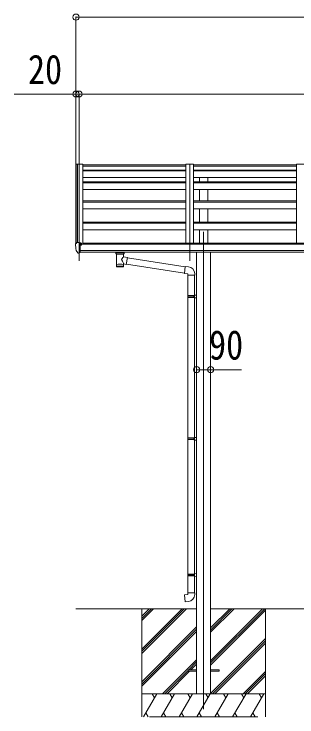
# Model space of a CAD drawing. Units: millimetres at full size, sheet at 1:40; some dimension numbers follow another scale. Extents: x -11181 to 11305, y -7804 to 7716.
# Drawn here: x -1090 to 739, y -4439 to 108 of the extents above; entities that cross this region are included whole.
import ezdxf
from ezdxf.enums import TextEntityAlignment as Align

# ---------------------------------------------------------------- set-up
doc = ezdxf.new("R2010")
doc.units = ezdxf.units.MM
doc.header["$LTSCALE"] = 40
doc.header["$PDMODE"] = 32
doc.header["$PDSIZE"] = 40
for name, color, linetype, lineweight in [('0-0_0', 7, 'Continuous', 9), ('0-1_本体', 4, 'Continuous', 9), ('0-2_部品', 7, 'Continuous', 9), ('0-8_PARTS2', 2, 'Continuous', 9), ('0-A_寸法', 6, 'Continuous', 9)]:
    doc.layers.add(name, color=color, linetype=linetype, lineweight=lineweight)
doc.styles.add('ＭＳ ゴシック', font='')
doc.styles.get('ＭＳ ゴシック').set_extended_font_data('MS Gothic')

msp = doc.modelspace()

# ---------------------------------------------------------------- linework, layer by layer
at = {"layer": '0-0_0'}
for p, q in [((-690.06, -3739.43), (90.74, -3739.43)), ((-264.06, -3739.43), (-264.06, -4439.43)), ((-264.06, -4000.16), (-3.33, -3739.43)), ((-264.06, -4014.3), (10.82, -3739.43)), ((-264.06, -4028.44), (24.96, -3739.43)), ((-264.06, -3816.31), (-187.17, -3739.43)), ((-264.06, -3802.17), (-201.32, -3739.43)), ((-264.06, -3788.02), (-215.46, -3739.43)), ((181.14, -3739.43), (1790.74, -3739.43)), ((181.14, -4075.45), (517.17, -3739.43)), ((181.14, -4089.6), (531.32, -3739.43)), ((181.14, -3891.61), (333.33, -3739.43)), ((181.14, -3877.47), (319.18, -3739.43)), ((181.14, -3863.32), (305.04, -3739.43)), ((181.14, -4103.74), (535.94, -3748.94)), ((535.94, -3739.43), (535.94, -4439.43)), ((-264.06, -4212.29), (90.74, -3857.49)), ((-264.06, -4226.43), (90.74, -3871.63)), ((-264.06, -4240.57), (90.74, -3885.77)), ((181.14, -4287.59), (535.94, -3932.79)), ((193.44, -4289.43), (535.94, -3946.93)), ((207.59, -4289.43), (535.94, -3961.07)), ((-129.06, -4289.43), (90.74, -4069.62)), ((39.59, -4134.92), (90.74, -4083.76)), ((53.73, -4134.92), (90.74, -4097.9)), ((-114.92, -4289.43), (35.94, -4138.56)), ((-100.78, -4289.43), (44.73, -4143.92)), ((391.44, -4289.43), (535.94, -4144.92)), ((405.58, -4289.43), (535.94, -4159.06)), ((419.72, -4289.43), (535.94, -4173.2)), ((535.94, -4289.43), (-264.06, -4289.43)), ((-253.77, -4439.43), (-167.16, -4289.43)), ((-182.16, -4315.41), (-197.17, -4289.43)), ((-138.3, -4439.43), (-51.69, -4289.43)), ((-66.7, -4315.41), (-81.7, -4289.43)), ((-22.83, -4439.43), (63.78, -4289.43)), ((48.78, -4315.41), (33.77, -4289.43)), ((92.64, -4439.43), (179.25, -4289.43)), ((164.25, -4315.41), (149.24, -4289.43)), ((208.11, -4439.43), (294.72, -4289.43)), ((279.72, -4315.41), (264.72, -4289.43)), ((323.58, -4439.43), (410.19, -4289.43)), ((380.19, -4289.43), (395.19, -4315.41)), ((439.05, -4439.43), (525.66, -4289.43)), ((495.66, -4289.43), (510.66, -4315.41)), ((-238.77, -4413.45), (-223.77, -4439.43)), ((-214.06, -4439.43), (485.94, -4439.43)), ((-123.3, -4413.45), (-108.3, -4439.43)), ((-7.83, -4413.45), (7.17, -4439.43)), ((107.64, -4413.45), (122.64, -4439.43)), ((223.11, -4413.45), (238.11, -4439.43)), ((338.58, -4413.45), (353.58, -4439.43)), ((454.05, -4413.45), (469.05, -4439.43))]:
    msp.add_line(p, q, dxfattribs=at)
at = {"layer": '0-1_本体'}
for p, q in [((-689.11, -863.6), (-681.27, -863.19)), ((-681.06, -863.27), (-681.06, -1370.03)), ((-680.98, -863.39), (-680.36, -865.01)), ((-645.06, -863.18), (-645.06, -1379.83)), ((20.94, -863.18), (20.94, -1373.3)), ((70.94, -863.18), (20.94, -863.18)), ((70.94, -863.18), (70.94, -1373.3)), ((736.94, -863.18), (736.94, -1373.3)), ((786.94, -863.18), (736.94, -863.18)), ((-690.05, -864.49), (-690.06, -1376.57)), ((-645.06, -876.18), (20.94, -876.18)), ((-645.06, -902.8), (20.94, -902.8)), ((-645.06, -905.33), (20.94, -905.33)), ((70.94, -876.18), (736.94, -876.18)), ((70.94, -902.8), (736.94, -902.8)), ((70.94, -905.33), (736.94, -905.33)), ((-645.06, -950.08), (20.94, -950.08)), ((70.94, -950.08), (736.94, -950.08)), ((108.44, -978.23), (108.44, -950.08)), ((163.44, -978.23), (163.44, -950.08)), ((-645.06, -978.23), (20.94, -978.23)), ((-645.06, -983.2), (20.94, -983.2)), ((70.94, -978.23), (736.94, -978.23)), ((70.94, -983.2), (736.94, -983.2)), ((-645.06, -1027.41), (20.94, -1027.41)), ((70.94, -1027.41), (736.94, -1027.41)), ((108.44, -1100.93), (108.44, -1027.41)), ((163.44, -1100.93), (163.44, -1027.41)), ((-645.06, -1100.93), (20.94, -1100.93)), ((-645.06, -1107.83), (20.94, -1107.83)), ((70.94, -1100.93), (736.94, -1100.93)), ((70.94, -1107.83), (736.94, -1107.83)), ((-645.06, -1151.38), (20.94, -1151.38)), ((70.94, -1151.38), (736.94, -1151.38)), ((108.44, -1238.39), (108.44, -1151.38)), ((163.44, -1238.39), (163.44, -1151.38)), ((-645.06, -1238.39), (20.94, -1238.39)), ((-645.06, -1245.29), (20.94, -1245.29)), ((70.94, -1238.39), (736.94, -1238.39)), ((70.94, -1245.29), (736.94, -1245.29)), ((-645.06, -1288.84), (20.94, -1288.84)), ((70.94, -1288.84), (736.94, -1288.84)), ((108.44, -1373.5), (108.44, -1288.84)), ((163.44, -1373.5), (163.44, -1288.84)), ((4335.44, -1379.83), (-663.56, -1379.83)), ((-640.06, -1379.83), (-640.06, -1373.3)), ((4311.94, -1373.3), (-640.06, -1373.3)), ((-663.56, -1421.43), (4335.44, -1421.43)), ((4335.44, -1433.28), (-663.56, -1433.21)), ((90.74, -1433.37), (90.74, -4289.44)), ((181.14, -1433.37), (181.14, -4289.44))]:
    msp.add_line(p, q, dxfattribs=at)
msp.add_lwpolyline([(-680.36, -1370.03), (-680.36, -863.18), (-645.06, -863.18)], dxfattribs=at)
msp.add_circle((-656.08, -1384.94), 3, dxfattribs=at)
for centre, radius, start, end in [((-689.06, -864.6), 1, 93, 173.32986), ((-681.26, -863.49), 0.301, 21.06327, 92.86679)]:
    msp.add_arc(centre, radius, start, end, dxfattribs=at)
at = {"layer": '0-2_部品', "color": 4}
for p, q in [((20.94, -867.47), (-645.06, -867.47)), ((736.94, -867.47), (70.94, -867.47)), ((35.94, -4134.93), (35.94, -4143.93)), ((35.94, -4134.93), (90.94, -4134.93)), ((180.94, -4134.93), (235.94, -4134.93)), ((235.94, -4134.93), (235.94, -4143.93)), ((35.94, -4143.93), (90.94, -4143.93)), ((180.94, -4143.93), (235.94, -4143.93))]:
    msp.add_line(p, q, dxfattribs=at)
at = {"layer": '0-2_部品'}
for p, q in [((-692.06, -1379.4), (-692.06, -1380.03)), ((-685.15, -1370.6), (-689.21, -1376.41)), ((-670.06, -1438.53), (-670.06, -1370.03)), ((-668.56, -1370.95), (-670.06, -1370.95)), ((-663.56, -1379.77), (-670.06, -1379.37)), ((-668.56, -1370.95), (-668.56, -1377.12)), ((-658.88, -1372.45), (-668.56, -1371.73)), ((-668.56, -1374.72), (-654.56, -1374.78)), ((-659.08, -1384.95), (-658.56, -1384.95)), ((-658.56, -1384.95), (-658.26, -1384.95)), ((-658.06, -1374.76), (-658.06, -1372.86)), ((-653.56, -1375.88), (-653.56, -1379.84)), ((-677.68, -1436.72), (-687.42, -1421.34)), ((-671.56, -1438.44), (-675.26, -1438.21)), ((-671.56, -1438.44), (-670.06, -1438.53)), ((-670.06, -1436.34), (-669.56, -1436.34)), ((-669.56, -1436.34), (-669.06, -1435.34)), ((-663.56, -1435.34), (-669.06, -1435.34)), ((-432.06, -1440.39), (-432.06, -1433.22)), ((-427.96, -1444.89), (-427.97, -1525.18)), ((-382.16, -1462.46), (-382.16, -1444.88)), ((-378.06, -1440.39), (-378.06, -1433.22)), ((-356.93, -1466.37), (-382.16, -1462.46)), ((-356.93, -1466.37), (-363.96, -1511.63)), ((16.68, -1526.31), (-357.23, -1468.31)), ((-382.14, -1525.18), (-382.16, -1508.55)), ((-382.16, -1508.8), (-363.96, -1511.63)), ((13.01, -1568.25), (-363.67, -1509.81)), ((37.67, -1526.38), (16.83, -1524.55)), ((32.74, -1582.12), (78.74, -1582.12)), ((34.74, -1581.37), (34.74, -1713.68)), ((76.74, -1581.37), (76.74, -1711.12)), ((78.74, -1582.12), (78.74, -1571.2)), ((32.74, -1715.68), (33.74, -1713.68)), ((32.74, -1715.68), (76.74, -1715.68)), ((32.74, -1715.68), (32.74, -1723.68)), ((32.74, -1723.68), (76.74, -1723.68)), ((32.74, -1723.68), (33.74, -1725.68)), ((33.74, -1713.68), (76.74, -1713.68)), ((33.74, -1725.68), (76.74, -1725.68)), ((34.74, -1725.68), (34.74, -2633.43)), ((72.27, -1715.68), (71.84, -1713.68)), ((74.74, -1711.18), (90.74, -1710.71)), ((74.74, -1713.18), (74.74, -1711.18)), ((74.74, -1713.18), (76.74, -1713.18)), ((74.74, -1728.18), (74.74, -1726.18)), ((90.74, -1710.71), (90.74, -1728.65)), ((74.74, -1728.18), (90.74, -1728.65)), ((76.74, -1728.24), (76.74, -2630.87)), ((32.74, -2635.43), (33.74, -2633.43)), ((32.74, -2635.43), (76.74, -2635.43)), ((32.74, -2635.43), (32.74, -2643.43)), ((33.74, -2633.43), (76.74, -2633.43)), ((72.27, -2635.43), (71.84, -2633.43)), ((74.74, -2630.93), (90.74, -2630.45)), ((74.74, -2632.93), (74.74, -2630.93)), ((74.74, -2632.93), (76.74, -2632.93)), ((90.74, -2630.45), (90.74, -2648.4)), ((32.74, -2643.43), (76.74, -2643.43)), ((32.74, -2643.43), (33.74, -2645.43)), ((33.74, -2645.43), (76.74, -2645.43)), ((34.74, -2645.43), (34.74, -3515.03)), ((74.74, -2647.93), (74.74, -2645.93)), ((74.74, -2647.93), (90.74, -2648.4)), ((76.74, -2647.98), (76.74, -3512.47)), ((32.74, -3517.03), (33.74, -3515.03)), ((32.74, -3517.03), (76.74, -3517.03)), ((32.74, -3517.03), (32.74, -3525.03)), ((32.74, -3525.03), (76.74, -3525.03)), ((32.74, -3525.03), (33.74, -3527.03)), ((33.74, -3515.03), (76.74, -3515.03)), ((33.74, -3527.03), (76.74, -3527.03)), ((34.74, -3527.03), (34.74, -3637.03)), ((72.27, -3517.03), (71.84, -3515.03)), ((74.74, -3512.53), (90.74, -3512.05)), ((74.74, -3514.53), (74.74, -3512.53)), ((74.74, -3514.53), (76.74, -3514.53)), ((74.74, -3529.53), (74.74, -3527.53)), ((74.74, -3529.53), (90.74, -3530)), ((76.74, -3529.58), (76.74, -3637.03)), ((90.74, -3512.05), (90.74, -3530)), ((32.74, -3637.03), (78.74, -3637.03)), ((32.74, -3647.03), (32.74, -3637.03)), ((78.74, -3637.03), (78.74, -3647.94))]:
    msp.add_line(p, q, dxfattribs=at)
for points in [[(-670.06, -1370.03), (-682.06, -1370.03), (-684.39, -1370.18)], [(-663.56, -1435.34), (-663.56, -1377.12), (-668.56, -1377.12)], [(-658.88, -1372.45), (-658.71, -1372.47), (-658.56, -1372.5), (-658.41, -1372.54), (-658.29, -1372.59), (-658.19, -1372.65), (-658.12, -1372.72), (-658.07, -1372.79), (-658.06, -1372.86)], [(-658.26, -1383.76), (-658.26, -1384.95), (-653.56, -1384.95)], [(-653.56, -1383.33), (-653.56, -1384.95), (-653.08, -1384.95)], [(-670.06, -1424.64), (-666.89, -1424.24), (-663.56, -1423.81)], [(-432.02, -1440.44), (-432.04, -1440.09), (-431.79, -1439.13), (-431.27, -1438.25), (-430.47, -1437.41), (-429.36, -1436.61), (-427.96, -1435.89)], [(-432.02, -1440.33), (-432.04, -1440.69), (-431.79, -1441.64), (-431.27, -1442.53), (-430.47, -1443.37), (-429.36, -1444.16), (-427.96, -1444.89)], [(-382.16, -1435.9), (-381.92, -1435.99), (-380.57, -1436.73), (-379.46, -1437.57), (-378.7, -1438.44), (-378.24, -1439.34), (-378.07, -1440.23)], [(-382.16, -1444.88), (-381.92, -1444.78), (-380.57, -1444.05), (-379.46, -1443.2), (-378.7, -1442.33), (-378.24, -1441.44), (-378.07, -1440.55)], [(16.83, -1524.55), (12.82, -1570.38), (32.74, -1572.12), (32.74, -1582.12)], [(72.27, -1715.68), (72.27, -1723.68), (71.84, -1725.68)], [(74.74, -1726.18), (76.74, -1726.18), (76.74, -1713.18)], [(72.27, -2635.43), (72.27, -2643.43), (71.84, -2645.43)], [(74.74, -2645.93), (76.74, -2645.93), (76.74, -2632.93)], [(72.27, -3517.03), (72.27, -3525.03), (71.84, -3527.03)], [(74.74, -3527.53), (76.74, -3527.53), (76.74, -3514.53)], [(37.67, -3692.77), (16.83, -3694.59), (12.82, -3648.77), (32.74, -3647.03)]]:
    msp.add_lwpolyline(points, dxfattribs=at)
for centre, radius, start, end in [((-689.06, -1379.4), 3, 93, 180), ((-499.56, -1380.03), 192.49, 180.0008, 192.1233), ((-684.33, -1371.17), 1, 93.5, 145), ((-656.06, -1384.95), 2.5, 151.64236, 180), ((-656.06, -1384.95), 2.5, 0, 151.64236), ((-684.83, -1419.84), 3, 191.83348, 210), ((-675.08, -1435.22), 3, 210, 266.5), ((-414.99, -1485.6), 51.38, 92.46126, 104.61963), ((-405.04, -1589.74), 155.94, 85.53149, 94.46851), ((-395.1, -1485.6), 51.38, 75.38037, 87.53874), ((33.74, -1571.2), 45, 0, 85), ((33.74, -3647.94), 45, 275, 0)]:
    msp.add_arc(centre, radius, start, end, dxfattribs=at)
for centre, major_axis, ratio, start_param, end_param in [((-654.56, -1375.88), (-0.02, 1.1), 0.906239, 4.6917496, 6.2625459), ((-405.06, -1446.08), (-22.91, -0.42), 0.072511, 4.711586, 6.2823824), ((-405.03, -1444.45), (-22.91, -0.42), 0.072511, 4.711586, 6.2823824), ((-405.08, -1444.46), (22.92, -0.42), 0.07247, 0.0008089, 1.5716053), ((-405.08, -1446.08), (22.92, -0.42), 0.07247, 0.0008089, 1.5716053), ((-394.06, -1440.39), (16, 0), 0.361356, 0, 0.0194874), ((-394.06, -1440.39), (16, 0), 0.361356, 6.2636979, 6.2831853), ((-405.06, -1482.01), (-22.81, 26.62), 0.234429, 3.1563334, 4.5976381), ((-402.5, -1484.66), (20.32, 22.25), 0.045535, 4.9756507, 6.2441899), ((-405.06, -1525.18), (22.92, 0), 0.101955, 6.2829723, 9.4248207), ((-405.06, -1525.18), (22.92, 0), 0.101955, 3.1415499, 6.2833984), ((-405.06, -1512.74), (22.91, 0), 0.122865, 6.2831853, 9.424778)]:
    msp.add_ellipse(centre, major_axis=major_axis, ratio=ratio, start_param=start_param, end_param=end_param, dxfattribs=at)
at = {"layer": '0-8_PARTS2'}
for p, q in [((-670.06, -863.18), (-670.06, -1489.36)), ((45.94, -1489.36), (45.94, -863.18)), ((135.94, -1300.56), (135.94, -4389.46))]:
    msp.add_line(p, q, dxfattribs=at)
at = {"layer": '0-A_寸法'}
for p, q in [((-690.06, 88.17), (-690.06, -409.96)), ((-690.06, 88.17), (9373.95, 88.17)), ((-690.06, -409.96), (-1090.06, -409.96)), ((-690.06, -409.96), (-690.06, -864.61)), ((-670.06, -409.96), (-690.06, -409.96)), ((-670.06, -409.96), (-670.06, -864.61)), ((-670.06, -409.96), (4361.95, -409.96)), ((-670.06, -409.96), (-670.06, -864.61)), ((90.74, -2192.8), (181.14, -2192.8)), ((181.14, -2192.8), (381.14, -2192.8))]:
    msp.add_line(p, q, dxfattribs=at)
for p in [(-690.06, 88.17), (-690.06, -409.96), (-670.06, -409.96), (90.74, -2192.8), (181.14, -2192.8)]:
    msp.add_point(p, dxfattribs=at)

# ---------------------------------------------------------------- texts
at = {"layer": '0-A_寸法', "color": 7, "style": 'ＭＳ ゴシック', "width": 0.85}
for s, p in [('20', (-1000.06, -401.96)), ('90', (171.14, -2184.8))]:
    msp.add_text(s, height=190.6, dxfattribs=at).set_placement(p, align=Align.BOTTOM_LEFT)

doc.saveas('drawing.dxf')
